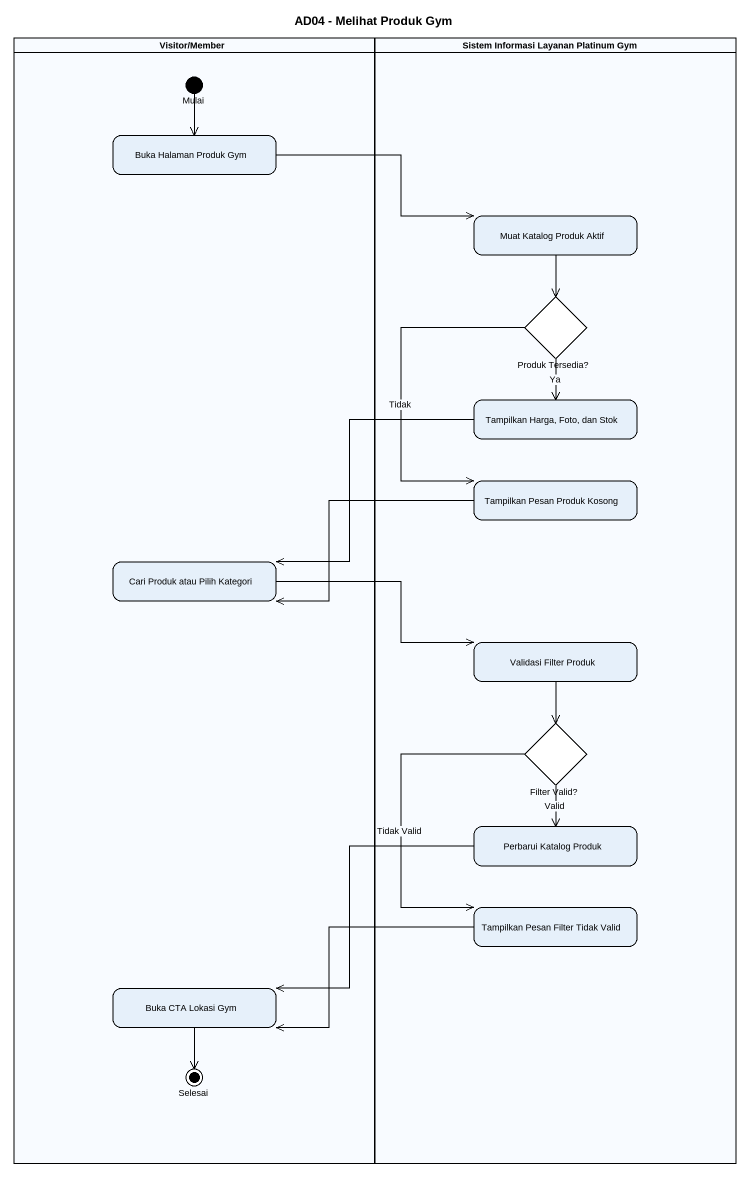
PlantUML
@startuml
title AD04 - Melihat Produk Gym
hide empty description
state "Visitor/Member" as Visitor_Member <<partition>> {
  state Mulai <<start>>
  state "Buka Halaman Produk Gym" as Buka_Halaman_Produk_Gym
  state "Cari Produk atau Pilih Kategori" as Cari_Produk_atau_Pilih
  state "Buka CTA Lokasi Gym" as Buka_CTA_Lokasi_Gym
  state Selesai <<end>>
}
state "Sistem Informasi Layanan Platinum Gym" as Sistem_Informasi_Layanan <<partition>> {
  state "Muat Katalog Produk Aktif" as Muat_Katalog_Produk_Aktif
  state "Produk Tersedia?" as Produk_Tersedia <<choice>>
  state "Tampilkan Harga, Foto, dan Stok" as Tampilkan_Harga_Foto_dan
  state "Tampilkan Pesan Produk Kosong" as Tampilkan_Pesan_Produk
  state "Validasi Filter Produk" as Validasi_Filter_Produk
  state "Filter Valid?" as Filter_Valid <<choice>>
  state "Perbarui Katalog Produk" as Perbarui_Katalog_Produk
  state "Tampilkan Pesan Filter Tidak Valid" as Tampilkan_Pesan_Filter
}
Mulai --> Buka_Halaman_Produk_Gym
Buka_Halaman_Produk_Gym -right-> Muat_Katalog_Produk_Aktif
Muat_Katalog_Produk_Aktif --> Produk_Tersedia
Produk_Tersedia --> Tampilkan_Harga_Foto_dan : Ya
Produk_Tersedia --> Tampilkan_Pesan_Produk : Tidak
Tampilkan_Harga_Foto_dan -left-> Cari_Produk_atau_Pilih
Tampilkan_Pesan_Produk -left-> Cari_Produk_atau_Pilih
Cari_Produk_atau_Pilih -right-> Validasi_Filter_Produk
Validasi_Filter_Produk --> Filter_Valid
Filter_Valid --> Perbarui_Katalog_Produk : Valid
Filter_Valid --> Tampilkan_Pesan_Filter : Tidak Valid
Perbarui_Katalog_Produk -left-> Buka_CTA_Lokasi_Gym
Tampilkan_Pesan_Filter -left-> Buka_CTA_Lokasi_Gym
Buka_CTA_Lokasi_Gym --> Selesai
@enduml
